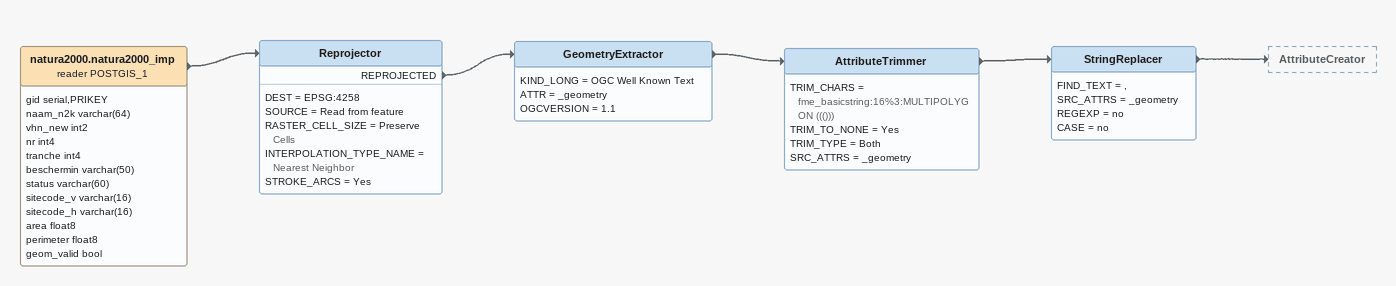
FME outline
natura2000.natura2000_imp (reader POSTGIS_1)
    attributes: gid serial,PRIKEY, naam_n2k varchar(64), vhn_new int2, nr int4, tranche int4, beschermin varchar(50), status varchar(60), sitecode_v varchar(16), sitecode_h varchar(16), area float8, perimeter float8, geom_valid bool
    -> Reprojector
Reprojector
    DEST = EPSG:4258
    SOURCE = Read from feature
    RASTER_CELL_SIZE = Preserve Cells
    INTERPOLATION_TYPE_NAME = Nearest Neighbor
    STROKE_ARCS = Yes
    REPROJECTED -> GeometryExtractor
GeometryExtractor
    KIND_LONG = OGC Well Known Text
    ATTR = _geometry
    OGCVERSION = 1.1
    -> AttributeTrimmer
AttributeTrimmer
    TRIM_CHARS = fme_basicstring:16%3:MULTIPOLYGON ((()))
    TRIM_TO_NONE = Yes
    TRIM_TYPE = Both
    SRC_ATTRS = _geometry
    -> StringReplacer
StringReplacer
    FIND_TEXT = ,
    SRC_ATTRS = _geometry
    REGEXP = no
    CASE = no
    -> AttributeCreator
